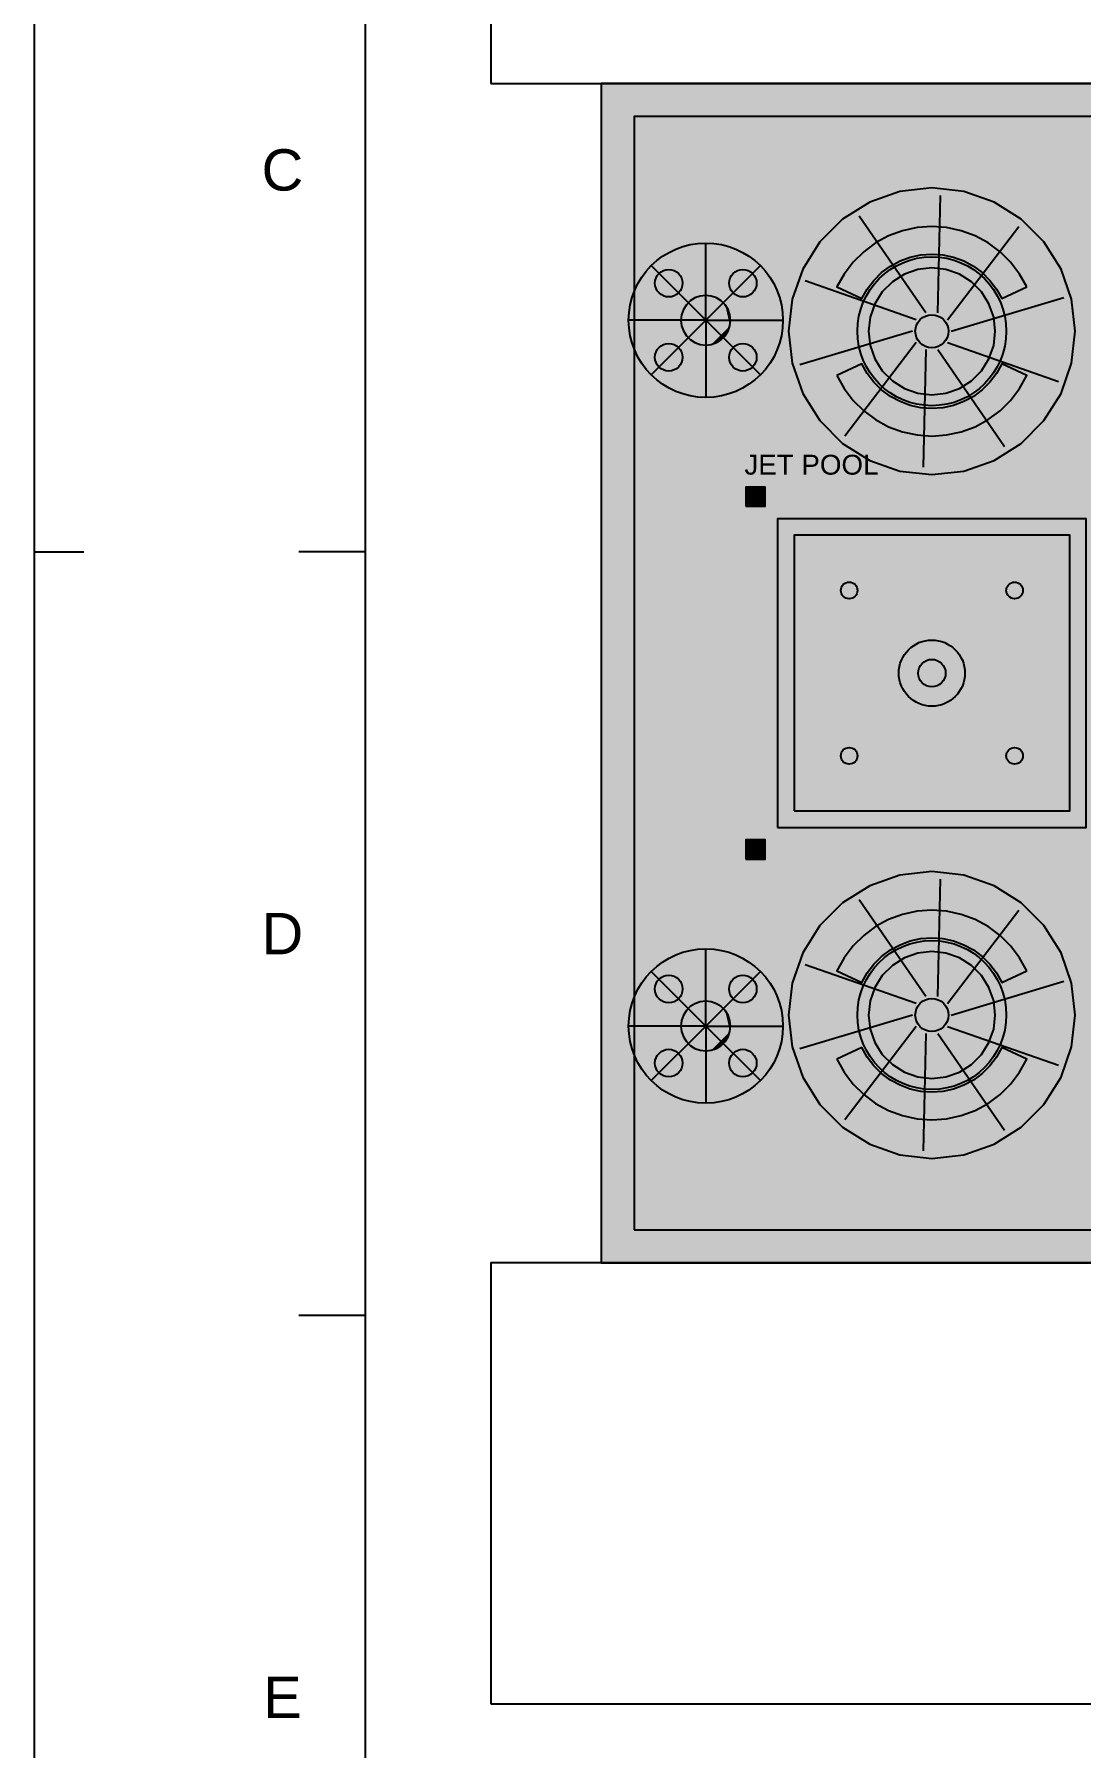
# Model space of a CAD drawing. Header units: metres. Extents: x 0 to 3661, y -5 to 371.
# Drawn here: x 3113 to 3131.98, y 22.86 to 53.93 of the extents above; entities that cross this region are included whole.
import ezdxf

# ---------------------------------------------------------------- set-up
doc = ezdxf.new("R2010")
doc.units = ezdxf.units.M
doc.header["$MEASUREMENT"] = 0
for name, color, linetype in [('A3_FRAME', 7, 'Continuous'), ('A3_SHEET', 7, 'Continuous'), ('EDGE', 7, 'Continuous'), ('L-FLOWERS', 6, 'Continuous'), ('L-FLOWERS-FILL', 241, 'Continuous'), ('L-LIGHTING', 2, 'Continuous'), ('L-LIGHTING-FILL', 40, 'Continuous'), ('L-PAVING', 253, 'Continuous'), ('L-PAVING-FILL', 41, 'Continuous'), ('L-PLANTERS', 42, 'Continuous'), ('L-SEATING', 32, 'Continuous'), ('L-SEATING-FILL', 35, 'Continuous'), ('L-TREES', 96, 'Continuous'), ('L-TREES-FILL', 94, 'Continuous'), ('L-UMBRELLA', 253, 'Continuous'), ('L-WATER', 150, 'Continuous'), ('L-WATER-FILL', 151, 'Continuous'), ('LABEL', 7, 'Continuous'), ('SHOPS', 8, 'Continuous'), ('TB_LABELS', 7, 'Continuous'), ('TB_LINES_THIN', 7, 'Continuous')]:
    doc.layers.add(name, color=color, linetype=linetype)
doc.styles.get("Standard").update_dxf_attribs({"font": 'arial.ttf'})

msp = doc.modelspace()

# ---------------------------------------------------------------- linework, layer by layer
at = {"layer": 'A3_FRAME'}
msp.add_line((3113, 44.55), (3113.9, 44.55), dxfattribs=at)
msp.add_lwpolyline([(3119, 3), (3236, 3), (3236, 86.1), (3119, 86.1)], close=True, dxfattribs=at)
at = {"layer": 'A3_SHEET'}
msp.add_lwpolyline([(3113, 0), (3239, 0), (3239, 89.1), (3113, 89.1)], close=True, dxfattribs=at)
at = {"layer": 'EDGE'}
msp.add_lwpolyline([(3123.279, 31.654), (3193.809, 31.654), (3193.809, 53.044), (3123.279, 53.044)], close=True, dxfattribs=at)
at = {"layer": 'L-FLOWERS'}
for points in [[(3130.429, 48.549), (3130.4, 48.805), (3130.315, 49.048), (3130.178, 49.266), (3129.996, 49.448), (3129.778, 49.585), (3129.535, 49.67), (3129.279, 49.699), (3129.023, 49.67), (3128.78, 49.585), (3128.562, 49.448), (3128.38, 49.266), (3128.243, 49.048), (3128.157, 48.805), (3128.129, 48.549), (3128.157, 48.293), (3128.243, 48.05), (3128.38, 47.832), (3128.562, 47.65), (3128.78, 47.513), (3129.023, 47.428), (3129.279, 47.399), (3129.535, 47.428), (3129.778, 47.513), (3129.996, 47.65), (3130.178, 47.832), (3130.315, 48.05), (3130.4, 48.293)], [(3130.429, 36.149), (3130.4, 36.405), (3130.315, 36.648), (3130.178, 36.866), (3129.996, 37.048), (3129.778, 37.185), (3129.535, 37.27), (3129.279, 37.299), (3129.023, 37.27), (3128.78, 37.185), (3128.562, 37.048), (3128.38, 36.866), (3128.243, 36.648), (3128.157, 36.405), (3128.129, 36.149), (3128.157, 35.893), (3128.243, 35.65), (3128.38, 35.432), (3128.562, 35.25), (3128.78, 35.113), (3129.023, 35.028), (3129.279, 34.999), (3129.535, 35.028), (3129.778, 35.113), (3129.996, 35.25), (3130.178, 35.432), (3130.315, 35.65), (3130.4, 35.893)]]:
    msp.add_lwpolyline(points, close=True, dxfattribs=at)
at = {"layer": 'L-FLOWERS-FILL'}
for points in [[(3130.4, 48.293), (3128.562, 49.448), (3128.38, 49.266)], [(3130.4, 48.293), (3128.78, 49.585), (3128.562, 49.448)], [(3130.4, 48.293), (3129.023, 49.67), (3128.78, 49.585)], [(3130.4, 48.293), (3129.279, 49.699), (3129.023, 49.67)], [(3130.4, 48.293), (3129.535, 49.67), (3129.279, 49.699)], [(3130.4, 48.293), (3129.778, 49.585), (3129.535, 49.67)], [(3130.4, 48.293), (3129.996, 49.448), (3129.778, 49.585)], [(3130.4, 48.293), (3130.178, 49.266), (3129.996, 49.448)], [(3130.4, 48.293), (3128.38, 49.266), (3128.243, 49.048)], [(3130.4, 48.293), (3130.315, 49.048), (3130.178, 49.266)], [(3130.4, 48.293), (3128.157, 48.805), (3128.129, 48.549)], [(3130.4, 48.293), (3128.243, 49.048), (3128.157, 48.805)], [(3130.4, 48.293), (3130.4, 48.805), (3130.315, 49.048)], [(3130.4, 48.293), (3130.429, 48.549), (3130.4, 48.805)], [(3130.4, 48.293), (3128.129, 48.549), (3128.157, 48.293)], [(3130.4, 48.293), (3128.157, 48.293), (3128.243, 48.05)], [(3130.4, 48.293), (3128.243, 48.05), (3128.38, 47.832)], [(3130.4, 48.293), (3128.38, 47.832), (3128.562, 47.65)], [(3130.4, 48.293), (3128.562, 47.65), (3128.78, 47.513)], [(3130.4, 48.293), (3128.78, 47.513), (3129.023, 47.428)], [(3130.4, 48.293), (3129.023, 47.428), (3129.279, 47.399)], [(3130.4, 48.293), (3129.279, 47.399), (3129.535, 47.428)], [(3130.4, 48.293), (3129.535, 47.428), (3129.778, 47.513)], [(3130.4, 48.293), (3129.778, 47.513), (3129.996, 47.65)], [(3130.4, 48.293), (3129.996, 47.65), (3130.178, 47.832)], [(3130.178, 47.832), (3130.315, 48.05), (3130.4, 48.293)], [(3130.4, 35.893), (3129.279, 37.299), (3129.023, 37.27)], [(3130.4, 35.893), (3129.535, 37.27), (3129.279, 37.299)], [(3130.4, 35.893), (3128.562, 37.048), (3128.38, 36.866)], [(3130.4, 35.893), (3128.78, 37.185), (3128.562, 37.048)], [(3130.4, 35.893), (3129.023, 37.27), (3128.78, 37.185)], [(3130.4, 35.893), (3129.778, 37.185), (3129.535, 37.27)], [(3130.4, 35.893), (3129.996, 37.048), (3129.778, 37.185)], [(3130.4, 35.893), (3130.178, 36.866), (3129.996, 37.048)], [(3130.4, 35.893), (3128.38, 36.866), (3128.243, 36.648)], [(3130.4, 35.893), (3130.315, 36.648), (3130.178, 36.866)], [(3130.4, 35.893), (3128.157, 36.405), (3128.129, 36.149)], [(3130.4, 35.893), (3128.243, 36.648), (3128.157, 36.405)], [(3130.4, 35.893), (3130.4, 36.405), (3130.315, 36.648)], [(3130.4, 35.893), (3130.429, 36.149), (3130.4, 36.405)], [(3130.4, 35.893), (3128.129, 36.149), (3128.157, 35.893)], [(3130.4, 35.893), (3128.157, 35.893), (3128.243, 35.65)], [(3130.4, 35.893), (3128.243, 35.65), (3128.38, 35.432)], [(3130.4, 35.893), (3128.38, 35.432), (3128.562, 35.25)], [(3130.4, 35.893), (3128.562, 35.25), (3128.78, 35.113)], [(3130.4, 35.893), (3128.78, 35.113), (3129.023, 35.028)], [(3130.4, 35.893), (3129.023, 35.028), (3129.279, 34.999)], [(3130.4, 35.893), (3129.279, 34.999), (3129.535, 35.028)], [(3130.4, 35.893), (3129.535, 35.028), (3129.778, 35.113)], [(3130.4, 35.893), (3129.778, 35.113), (3129.996, 35.25)], [(3130.4, 35.893), (3129.996, 35.25), (3130.178, 35.432)], [(3130.178, 35.432), (3130.315, 35.65), (3130.4, 35.893)]]:
    msp.add_solid(points, dxfattribs=at)
at = {"layer": 'L-LIGHTING'}
for points in [[(3125.904, 45.374), (3126.254, 45.374), (3126.254, 45.724), (3125.904, 45.724)], [(3125.904, 38.974), (3126.254, 38.974), (3126.254, 39.324), (3125.904, 39.324)]]:
    msp.add_lwpolyline(points, close=True, dxfattribs=at)
at = {"layer": 'L-LIGHTING-FILL'}
for points in [[(3125.904, 45.724), (3125.904, 45.374), (3126.254, 45.374)], [(3126.254, 45.374), (3126.254, 45.724), (3125.904, 45.724)], [(3125.904, 39.324), (3125.904, 38.974), (3126.254, 38.974)], [(3126.254, 38.974), (3126.254, 39.324), (3125.904, 39.324)]]:
    msp.add_solid(points, dxfattribs=at)
at = {"layer": 'L-PAVING'}
for points in [[(3123.279, 31.654), (3193.809, 31.654), (3193.809, 53.044), (3123.279, 53.044)], [(3123.879, 32.254), (3193.209, 32.254), (3193.209, 52.444), (3123.879, 52.444)]]:
    msp.add_lwpolyline(points, close=True, dxfattribs=at)
at = {"layer": 'L-PAVING-FILL'}
for points in [[(3123.279, 53.044), (3123.279, 31.654), (3193.809, 31.654)], [(3193.809, 31.654), (3193.809, 53.044), (3123.279, 53.044)]]:
    msp.add_solid(points, dxfattribs=at)
at = {"layer": 'L-PLANTERS'}
for centre in [(3129.279, 48.549), (3129.279, 36.149)]:
    msp.add_circle(centre, 1.35, dxfattribs=at)
at = {"layer": 'L-SEATING'}
for points in [[(3131.001, 49.352), (3130.87, 49.587), (3130.707, 49.802), (3130.516, 49.991), (3130.3, 50.151), (3130.063, 50.28), (3129.81, 50.373), (3129.547, 50.43), (3129.279, 50.449), (3129.01, 50.43), (3128.747, 50.373), (3128.495, 50.28), (3128.258, 50.151), (3128.042, 49.991), (3127.85, 49.802), (3127.688, 49.587), (3127.557, 49.352), (3128.01, 49.141), (3128.106, 49.314), (3128.226, 49.472), (3128.367, 49.612), (3128.526, 49.73), (3128.701, 49.824), (3128.887, 49.893), (3129.081, 49.935), (3129.279, 49.949), (3129.477, 49.935), (3129.671, 49.893), (3129.856, 49.824), (3130.031, 49.73), (3130.19, 49.612), (3130.331, 49.472), (3130.451, 49.314), (3130.548, 49.141)], [(3125.629, 48.749), (3125.617, 48.849), (3125.584, 48.944), (3125.53, 49.03), (3125.459, 49.101), (3125.374, 49.154), (3125.279, 49.188), (3125.179, 49.199), (3125.079, 49.188), (3124.983, 49.154), (3124.898, 49.101), (3124.827, 49.03), (3124.773, 48.944), (3124.74, 48.849), (3124.729, 48.749), (3124.74, 48.649), (3124.773, 48.554), (3124.827, 48.468), (3124.898, 48.397), (3124.983, 48.344), (3125.079, 48.31), (3125.179, 48.299), (3125.279, 48.31), (3125.374, 48.344), (3125.459, 48.397), (3125.53, 48.468), (3125.584, 48.554), (3125.617, 48.649)], [(3127.557, 47.746), (3127.688, 47.511), (3127.85, 47.296), (3128.042, 47.107), (3128.258, 46.947), (3128.495, 46.818), (3128.747, 46.725), (3129.01, 46.668), (3129.279, 46.649), (3129.547, 46.668), (3129.81, 46.725), (3130.063, 46.818), (3130.3, 46.947), (3130.516, 47.107), (3130.707, 47.296), (3130.87, 47.511), (3131.001, 47.746), (3130.548, 47.957), (3130.451, 47.784), (3130.331, 47.626), (3130.19, 47.486), (3130.031, 47.368), (3129.856, 47.274), (3129.671, 47.205), (3129.477, 47.163), (3129.279, 47.149), (3129.081, 47.163), (3128.887, 47.205), (3128.701, 47.274), (3128.526, 47.368), (3128.367, 47.486), (3128.226, 47.626), (3128.106, 47.784), (3128.01, 47.957)], [(3131.001, 36.952), (3130.87, 37.187), (3130.707, 37.402), (3130.516, 37.591), (3130.3, 37.751), (3130.063, 37.88), (3129.81, 37.973), (3129.547, 38.03), (3129.279, 38.049), (3129.01, 38.03), (3128.747, 37.973), (3128.495, 37.88), (3128.258, 37.751), (3128.042, 37.591), (3127.85, 37.402), (3127.688, 37.187), (3127.557, 36.952), (3128.01, 36.741), (3128.106, 36.914), (3128.226, 37.072), (3128.367, 37.212), (3128.526, 37.33), (3128.701, 37.424), (3128.887, 37.493), (3129.081, 37.535), (3129.279, 37.549), (3129.477, 37.535), (3129.671, 37.493), (3129.856, 37.424), (3130.031, 37.33), (3130.19, 37.212), (3130.331, 37.072), (3130.451, 36.914), (3130.548, 36.741)], [(3125.629, 35.949), (3125.617, 36.049), (3125.584, 36.144), (3125.53, 36.23), (3125.459, 36.301), (3125.374, 36.354), (3125.279, 36.388), (3125.179, 36.399), (3125.079, 36.388), (3124.983, 36.354), (3124.898, 36.301), (3124.827, 36.23), (3124.773, 36.144), (3124.74, 36.049), (3124.729, 35.949), (3124.74, 35.849), (3124.773, 35.754), (3124.827, 35.668), (3124.898, 35.597), (3124.983, 35.544), (3125.079, 35.51), (3125.179, 35.499), (3125.279, 35.51), (3125.374, 35.544), (3125.459, 35.597), (3125.53, 35.668), (3125.584, 35.754), (3125.617, 35.849)], [(3127.557, 35.346), (3127.688, 35.111), (3127.85, 34.896), (3128.042, 34.707), (3128.258, 34.547), (3128.495, 34.418), (3128.747, 34.325), (3129.01, 34.268), (3129.279, 34.249), (3129.547, 34.268), (3129.81, 34.325), (3130.063, 34.418), (3130.3, 34.547), (3130.516, 34.707), (3130.707, 34.896), (3130.87, 35.111), (3131.001, 35.346), (3130.548, 35.557), (3130.451, 35.384), (3130.331, 35.226), (3130.19, 35.086), (3130.031, 34.968), (3129.856, 34.874), (3129.671, 34.805), (3129.477, 34.763), (3129.279, 34.749), (3129.081, 34.763), (3128.887, 34.805), (3128.701, 34.874), (3128.526, 34.968), (3128.367, 35.086), (3128.226, 35.226), (3128.106, 35.384), (3128.01, 35.557)]]:
    msp.add_lwpolyline(points, close=True, dxfattribs=at)
for centre in [(3124.507, 49.421), (3125.851, 49.421), (3124.507, 48.077), (3125.851, 48.077), (3124.507, 36.621), (3125.851, 36.621), (3124.507, 35.277), (3125.851, 35.277)]:
    msp.add_circle(centre, 0.25, dxfattribs=at)
at = {"layer": 'L-SEATING-FILL'}
for points in [[(3130.063, 50.28), (3128.747, 50.373), (3128.495, 50.28)], [(3130.063, 50.28), (3129.01, 50.43), (3128.747, 50.373)], [(3130.063, 50.28), (3129.279, 50.449), (3129.01, 50.43)], [(3130.063, 50.28), (3129.547, 50.43), (3129.279, 50.449)], [(3130.063, 50.28), (3129.81, 50.373), (3129.547, 50.43)], [(3130.063, 50.28), (3127.85, 49.802), (3127.688, 49.587)], [(3130.063, 50.28), (3127.688, 49.587), (3128.887, 49.893)], [(3130.063, 50.28), (3128.042, 49.991), (3127.85, 49.802)], [(3130.063, 50.28), (3128.258, 50.151), (3128.042, 49.991)], [(3130.063, 50.28), (3128.495, 50.28), (3128.258, 50.151)], [(3130.063, 50.28), (3128.887, 49.893), (3129.081, 49.935)], [(3130.063, 50.28), (3129.081, 49.935), (3129.279, 49.949)], [(3130.063, 50.28), (3129.279, 49.949), (3129.477, 49.935)], [(3130.063, 50.28), (3129.477, 49.935), (3129.671, 49.893)], [(3130.063, 50.28), (3129.671, 49.893), (3129.856, 49.824)], [(3130.063, 50.28), (3129.856, 49.824), (3130.031, 49.73)], [(3130.063, 50.28), (3130.031, 49.73), (3130.19, 49.612)], [(3130.548, 49.141), (3130.3, 50.151), (3130.063, 50.28)], [(3130.063, 50.28), (3130.19, 49.612), (3130.331, 49.472)], [(3130.063, 50.28), (3130.331, 49.472), (3130.451, 49.314)], [(3130.063, 50.28), (3130.451, 49.314), (3130.548, 49.141)], [(3130.548, 49.141), (3130.516, 49.991), (3130.3, 50.151)], [(3127.688, 49.587), (3128.701, 49.824), (3128.887, 49.893)], [(3127.688, 49.587), (3128.526, 49.73), (3128.701, 49.824)], [(3127.688, 49.587), (3128.367, 49.612), (3128.526, 49.73)], [(3130.548, 49.141), (3130.707, 49.802), (3130.516, 49.991)], [(3130.548, 49.141), (3130.87, 49.587), (3130.707, 49.802)], [(3127.688, 49.587), (3127.557, 49.352), (3128.01, 49.141)], [(3127.688, 49.587), (3128.226, 49.472), (3128.367, 49.612)], [(3127.688, 49.587), (3128.01, 49.141), (3128.106, 49.314)], [(3127.688, 49.587), (3128.106, 49.314), (3128.226, 49.472)], [(3130.548, 49.141), (3131.001, 49.352), (3130.87, 49.587)], [(3125.617, 48.649), (3124.898, 49.101), (3124.827, 49.03)], [(3125.617, 48.649), (3124.983, 49.154), (3124.898, 49.101)], [(3125.617, 48.649), (3125.079, 49.188), (3124.983, 49.154)], [(3125.617, 48.649), (3125.179, 49.199), (3125.079, 49.188)], [(3125.617, 48.649), (3125.279, 49.188), (3125.179, 49.199)], [(3125.617, 48.649), (3125.374, 49.154), (3125.279, 49.188)], [(3125.617, 48.649), (3125.459, 49.101), (3125.374, 49.154)], [(3125.617, 48.649), (3125.53, 49.03), (3125.459, 49.101)], [(3125.617, 48.649), (3124.74, 48.849), (3124.729, 48.749)], [(3125.617, 48.649), (3124.773, 48.944), (3124.74, 48.849)], [(3125.617, 48.649), (3124.827, 49.03), (3124.773, 48.944)], [(3125.617, 48.649), (3125.584, 48.944), (3125.53, 49.03)], [(3125.617, 48.649), (3125.617, 48.849), (3125.584, 48.944)], [(3125.617, 48.649), (3125.629, 48.749), (3125.617, 48.849)], [(3125.617, 48.649), (3124.729, 48.749), (3124.74, 48.649)], [(3125.617, 48.649), (3124.74, 48.649), (3124.773, 48.554)], [(3125.617, 48.649), (3124.773, 48.554), (3124.827, 48.468)], [(3125.617, 48.649), (3124.827, 48.468), (3124.898, 48.397)], [(3125.617, 48.649), (3124.898, 48.397), (3124.983, 48.344)], [(3125.617, 48.649), (3124.983, 48.344), (3125.079, 48.31)], [(3125.617, 48.649), (3125.079, 48.31), (3125.179, 48.299)], [(3125.617, 48.649), (3125.179, 48.299), (3125.279, 48.31)], [(3125.617, 48.649), (3125.279, 48.31), (3125.374, 48.344)], [(3125.617, 48.649), (3125.374, 48.344), (3125.459, 48.397)], [(3125.617, 48.649), (3125.459, 48.397), (3125.53, 48.468)], [(3125.53, 48.468), (3125.584, 48.554), (3125.617, 48.649)], [(3128.01, 47.957), (3127.557, 47.746), (3127.688, 47.511)], [(3128.01, 47.957), (3127.688, 47.511), (3127.85, 47.296)], [(3128.01, 47.957), (3127.85, 47.296), (3128.042, 47.107)], [(3128.01, 47.957), (3128.042, 47.107), (3128.258, 46.947)], [(3128.01, 47.957), (3128.258, 46.947), (3128.495, 46.818)], [(3128.495, 46.818), (3128.106, 47.784), (3128.01, 47.957)], [(3130.87, 47.511), (3130.548, 47.957), (3130.451, 47.784)], [(3130.87, 47.511), (3131.001, 47.746), (3130.548, 47.957)], [(3128.495, 46.818), (3128.226, 47.626), (3128.106, 47.784)], [(3128.495, 46.818), (3128.367, 47.486), (3128.226, 47.626)], [(3130.87, 47.511), (3130.331, 47.626), (3130.19, 47.486)], [(3130.87, 47.511), (3130.451, 47.784), (3130.331, 47.626)], [(3128.495, 46.818), (3128.526, 47.368), (3128.367, 47.486)], [(3128.495, 46.818), (3130.707, 47.296), (3130.87, 47.511)], [(3128.495, 46.818), (3130.87, 47.511), (3129.671, 47.205)], [(3128.495, 46.818), (3128.701, 47.274), (3128.526, 47.368)], [(3128.495, 46.818), (3130.516, 47.107), (3130.707, 47.296)], [(3128.495, 46.818), (3128.887, 47.205), (3128.701, 47.274)], [(3130.87, 47.511), (3129.856, 47.274), (3129.671, 47.205)], [(3130.87, 47.511), (3130.031, 47.368), (3129.856, 47.274)], [(3130.87, 47.511), (3130.19, 47.486), (3130.031, 47.368)], [(3128.495, 46.818), (3129.671, 47.205), (3129.477, 47.163)], [(3128.495, 46.818), (3129.081, 47.163), (3128.887, 47.205)], [(3128.495, 46.818), (3129.477, 47.163), (3129.279, 47.149)], [(3128.495, 46.818), (3129.279, 47.149), (3129.081, 47.163)], [(3128.495, 46.818), (3130.3, 46.947), (3130.516, 47.107)], [(3128.495, 46.818), (3130.063, 46.818), (3130.3, 46.947)], [(3128.495, 46.818), (3128.747, 46.725), (3129.01, 46.668)], [(3128.495, 46.818), (3129.01, 46.668), (3129.279, 46.649)], [(3128.495, 46.818), (3129.279, 46.649), (3129.547, 46.668)], [(3128.495, 46.818), (3129.547, 46.668), (3129.81, 46.725)], [(3128.495, 46.818), (3129.81, 46.725), (3130.063, 46.818)], [(3130.063, 37.88), (3128.747, 37.973), (3128.495, 37.88)], [(3130.063, 37.88), (3129.01, 38.03), (3128.747, 37.973)], [(3130.063, 37.88), (3129.279, 38.049), (3129.01, 38.03)], [(3130.063, 37.88), (3129.547, 38.03), (3129.279, 38.049)], [(3130.063, 37.88), (3129.81, 37.973), (3129.547, 38.03)], [(3130.063, 37.88), (3127.85, 37.402), (3127.688, 37.187)], [(3130.063, 37.88), (3127.688, 37.187), (3128.887, 37.493)], [(3130.063, 37.88), (3128.042, 37.591), (3127.85, 37.402)], [(3130.063, 37.88), (3128.258, 37.751), (3128.042, 37.591)], [(3130.063, 37.88), (3128.495, 37.88), (3128.258, 37.751)], [(3130.063, 37.88), (3128.887, 37.493), (3129.081, 37.535)], [(3130.063, 37.88), (3129.081, 37.535), (3129.279, 37.549)], [(3130.063, 37.88), (3129.279, 37.549), (3129.477, 37.535)], [(3130.063, 37.88), (3129.477, 37.535), (3129.671, 37.493)], [(3130.063, 37.88), (3129.671, 37.493), (3129.856, 37.424)], [(3130.063, 37.88), (3129.856, 37.424), (3130.031, 37.33)], [(3130.063, 37.88), (3130.031, 37.33), (3130.19, 37.212)], [(3130.548, 36.741), (3130.3, 37.751), (3130.063, 37.88)], [(3130.063, 37.88), (3130.19, 37.212), (3130.331, 37.072)], [(3130.063, 37.88), (3130.331, 37.072), (3130.451, 36.914)], [(3130.063, 37.88), (3130.451, 36.914), (3130.548, 36.741)], [(3130.548, 36.741), (3130.516, 37.591), (3130.3, 37.751)], [(3127.688, 37.187), (3128.701, 37.424), (3128.887, 37.493)], [(3127.688, 37.187), (3128.526, 37.33), (3128.701, 37.424)], [(3127.688, 37.187), (3128.367, 37.212), (3128.526, 37.33)], [(3130.548, 36.741), (3130.707, 37.402), (3130.516, 37.591)], [(3130.548, 36.741), (3130.87, 37.187), (3130.707, 37.402)], [(3127.688, 37.187), (3127.557, 36.952), (3128.01, 36.741)], [(3127.688, 37.187), (3128.226, 37.072), (3128.367, 37.212)], [(3127.688, 37.187), (3128.01, 36.741), (3128.106, 36.914)], [(3127.688, 37.187), (3128.106, 36.914), (3128.226, 37.072)], [(3130.548, 36.741), (3131.001, 36.952), (3130.87, 37.187)], [(3125.617, 35.849), (3125.079, 36.388), (3124.983, 36.354)], [(3125.617, 35.849), (3125.179, 36.399), (3125.079, 36.388)], [(3125.617, 35.849), (3125.279, 36.388), (3125.179, 36.399)], [(3125.617, 35.849), (3125.374, 36.354), (3125.279, 36.388)], [(3125.617, 35.849), (3124.74, 36.049), (3124.729, 35.949)], [(3125.617, 35.849), (3124.773, 36.144), (3124.74, 36.049)], [(3125.617, 35.849), (3124.827, 36.23), (3124.773, 36.144)], [(3125.617, 35.849), (3124.898, 36.301), (3124.827, 36.23)], [(3125.617, 35.849), (3124.983, 36.354), (3124.898, 36.301)], [(3125.617, 35.849), (3125.459, 36.301), (3125.374, 36.354)], [(3125.617, 35.849), (3125.53, 36.23), (3125.459, 36.301)], [(3125.617, 35.849), (3125.584, 36.144), (3125.53, 36.23)], [(3125.617, 35.849), (3125.617, 36.049), (3125.584, 36.144)], [(3125.617, 35.849), (3125.629, 35.949), (3125.617, 36.049)], [(3125.617, 35.849), (3124.729, 35.949), (3124.74, 35.849)], [(3125.617, 35.849), (3124.74, 35.849), (3124.773, 35.754)], [(3125.617, 35.849), (3124.773, 35.754), (3124.827, 35.668)], [(3125.617, 35.849), (3124.827, 35.668), (3124.898, 35.597)], [(3125.617, 35.849), (3124.898, 35.597), (3124.983, 35.544)], [(3125.617, 35.849), (3124.983, 35.544), (3125.079, 35.51)], [(3125.617, 35.849), (3125.079, 35.51), (3125.179, 35.499)], [(3125.617, 35.849), (3125.179, 35.499), (3125.279, 35.51)], [(3125.617, 35.849), (3125.279, 35.51), (3125.374, 35.544)], [(3125.617, 35.849), (3125.374, 35.544), (3125.459, 35.597)], [(3125.617, 35.849), (3125.459, 35.597), (3125.53, 35.668)], [(3125.53, 35.668), (3125.584, 35.754), (3125.617, 35.849)], [(3128.01, 35.557), (3127.557, 35.346), (3127.688, 35.111)], [(3128.01, 35.557), (3127.688, 35.111), (3127.85, 34.896)], [(3128.01, 35.557), (3127.85, 34.896), (3128.042, 34.707)], [(3128.01, 35.557), (3128.042, 34.707), (3128.258, 34.547)], [(3128.01, 35.557), (3128.258, 34.547), (3128.495, 34.418)], [(3128.495, 34.418), (3128.106, 35.384), (3128.01, 35.557)], [(3130.87, 35.111), (3130.548, 35.557), (3130.451, 35.384)], [(3130.87, 35.111), (3131.001, 35.346), (3130.548, 35.557)], [(3128.495, 34.418), (3128.226, 35.226), (3128.106, 35.384)], [(3128.495, 34.418), (3128.367, 35.086), (3128.226, 35.226)], [(3130.87, 35.111), (3130.331, 35.226), (3130.19, 35.086)], [(3130.87, 35.111), (3130.451, 35.384), (3130.331, 35.226)], [(3128.495, 34.418), (3128.526, 34.968), (3128.367, 35.086)], [(3128.495, 34.418), (3130.707, 34.896), (3130.87, 35.111)], [(3128.495, 34.418), (3130.87, 35.111), (3129.671, 34.805)], [(3128.495, 34.418), (3128.701, 34.874), (3128.526, 34.968)], [(3128.495, 34.418), (3130.516, 34.707), (3130.707, 34.896)], [(3128.495, 34.418), (3128.887, 34.805), (3128.701, 34.874)], [(3128.495, 34.418), (3129.671, 34.805), (3129.477, 34.763)], [(3128.495, 34.418), (3129.081, 34.763), (3128.887, 34.805)], [(3130.87, 35.111), (3129.856, 34.874), (3129.671, 34.805)], [(3130.87, 35.111), (3130.031, 34.968), (3129.856, 34.874)], [(3130.87, 35.111), (3130.19, 35.086), (3130.031, 34.968)], [(3128.495, 34.418), (3129.477, 34.763), (3129.279, 34.749)], [(3128.495, 34.418), (3129.279, 34.749), (3129.081, 34.763)], [(3128.495, 34.418), (3130.3, 34.547), (3130.516, 34.707)], [(3128.495, 34.418), (3130.063, 34.418), (3130.3, 34.547)], [(3128.495, 34.418), (3128.747, 34.325), (3129.01, 34.268)], [(3128.495, 34.418), (3129.01, 34.268), (3129.279, 34.249)], [(3128.495, 34.418), (3129.279, 34.249), (3129.547, 34.268)], [(3128.495, 34.418), (3129.547, 34.268), (3129.81, 34.325)], [(3128.495, 34.418), (3129.81, 34.325), (3130.063, 34.418)]]:
    msp.add_solid(points, dxfattribs=at)
at = {"layer": 'L-TREES'}
for p, q in [((3129.387, 48.882), (3129.437, 51.014)), ((3129.171, 48.882), (3127.958, 50.636)), ((3129.562, 48.755), (3130.856, 50.45)), ((3128.995, 48.755), (3126.983, 49.461)), ((3129.629, 48.549), (3131.672, 49.16)), ((3128.929, 48.549), (3126.885, 47.938)), ((3128.995, 48.343), (3127.702, 46.648)), ((3129.171, 48.216), (3129.12, 46.084)), ((3129.387, 48.216), (3130.599, 46.462)), ((3129.562, 48.343), (3131.574, 47.637)), ((3129.387, 36.482), (3129.437, 38.614)), ((3129.171, 36.482), (3127.958, 38.236)), ((3129.562, 36.355), (3130.856, 38.05)), ((3128.995, 36.355), (3126.983, 37.061)), ((3129.629, 36.149), (3131.672, 36.76)), ((3128.929, 36.149), (3126.885, 35.538)), ((3128.995, 35.943), (3127.702, 34.248)), ((3129.171, 35.816), (3129.12, 33.684)), ((3129.387, 35.816), (3130.599, 34.062)), ((3129.562, 35.943), (3131.574, 35.237))]:
    msp.add_line(p, q, dxfattribs=at)
for points in [[(3131.879, 48.549), (3131.814, 49.128), (3131.621, 49.677), (3131.311, 50.17), (3130.9, 50.582), (3130.407, 50.892), (3129.857, 51.084), (3129.279, 51.149), (3128.7, 51.084), (3128.151, 50.892), (3127.658, 50.582), (3127.246, 50.17), (3126.936, 49.677), (3126.744, 49.128), (3126.679, 48.549), (3126.744, 47.97), (3126.936, 47.421), (3127.246, 46.928), (3127.658, 46.516), (3128.151, 46.206), (3128.7, 46.014), (3129.279, 45.949), (3129.857, 46.014), (3130.407, 46.206), (3130.9, 46.516), (3131.311, 46.928), (3131.621, 47.421), (3131.814, 47.97)], [(3131.879, 36.149), (3131.814, 36.728), (3131.621, 37.277), (3131.311, 37.77), (3130.9, 38.182), (3130.407, 38.492), (3129.857, 38.684), (3129.279, 38.749), (3128.7, 38.684), (3128.151, 38.492), (3127.658, 38.182), (3127.246, 37.77), (3126.936, 37.277), (3126.744, 36.728), (3126.679, 36.149), (3126.744, 35.57), (3126.936, 35.021), (3127.246, 34.528), (3127.658, 34.116), (3128.151, 33.806), (3128.7, 33.614), (3129.279, 33.549), (3129.857, 33.614), (3130.407, 33.806), (3130.9, 34.116), (3131.311, 34.528), (3131.621, 35.021), (3131.814, 35.57)]]:
    msp.add_lwpolyline(points, close=True, dxfattribs=at)
for centre in [(3129.279, 48.549), (3129.279, 36.149)]:
    msp.add_circle(centre, 0.3, dxfattribs=at)
at = {"layer": 'L-TREES-FILL'}
for points in [[(3131.814, 47.97), (3128.7, 51.084), (3128.151, 50.892)], [(3131.814, 47.97), (3129.279, 51.149), (3128.7, 51.084)], [(3131.814, 47.97), (3129.857, 51.084), (3129.279, 51.149)], [(3131.814, 47.97), (3130.407, 50.892), (3129.857, 51.084)], [(3131.814, 47.97), (3128.151, 50.892), (3127.658, 50.582)], [(3131.814, 47.97), (3130.9, 50.582), (3130.407, 50.892)], [(3131.814, 47.97), (3127.658, 50.582), (3127.246, 50.17)], [(3131.814, 47.97), (3131.311, 50.17), (3130.9, 50.582)], [(3131.814, 47.97), (3127.246, 50.17), (3126.936, 49.677)], [(3131.814, 47.97), (3131.621, 49.677), (3131.311, 50.17)], [(3131.814, 47.97), (3126.936, 49.677), (3126.744, 49.128)], [(3131.814, 47.97), (3131.814, 49.128), (3131.621, 49.677)], [(3131.814, 47.97), (3126.744, 49.128), (3126.679, 48.549)], [(3131.814, 47.97), (3131.879, 48.549), (3131.814, 49.128)], [(3131.814, 47.97), (3126.679, 48.549), (3126.744, 47.97)], [(3131.814, 47.97), (3126.744, 47.97), (3126.936, 47.421)], [(3131.814, 47.97), (3126.936, 47.421), (3127.246, 46.928)], [(3131.814, 47.97), (3127.246, 46.928), (3127.658, 46.516)], [(3131.814, 47.97), (3127.658, 46.516), (3128.151, 46.206)], [(3131.814, 47.97), (3128.151, 46.206), (3128.7, 46.014)], [(3131.814, 47.97), (3128.7, 46.014), (3129.279, 45.949)], [(3131.814, 47.97), (3129.279, 45.949), (3129.857, 46.014)], [(3131.814, 47.97), (3129.857, 46.014), (3130.407, 46.206)], [(3131.814, 47.97), (3130.407, 46.206), (3130.9, 46.516)], [(3131.814, 47.97), (3130.9, 46.516), (3131.311, 46.928)], [(3131.311, 46.928), (3131.621, 47.421), (3131.814, 47.97)], [(3131.814, 35.57), (3128.7, 38.684), (3128.151, 38.492)], [(3131.814, 35.57), (3129.279, 38.749), (3128.7, 38.684)], [(3131.814, 35.57), (3129.857, 38.684), (3129.279, 38.749)], [(3131.814, 35.57), (3130.407, 38.492), (3129.857, 38.684)], [(3131.814, 35.57), (3128.151, 38.492), (3127.658, 38.182)], [(3131.814, 35.57), (3130.9, 38.182), (3130.407, 38.492)], [(3131.814, 35.57), (3127.658, 38.182), (3127.246, 37.77)], [(3131.814, 35.57), (3131.311, 37.77), (3130.9, 38.182)], [(3131.814, 35.57), (3127.246, 37.77), (3126.936, 37.277)], [(3131.814, 35.57), (3131.621, 37.277), (3131.311, 37.77)], [(3131.814, 35.57), (3126.936, 37.277), (3126.744, 36.728)], [(3131.814, 35.57), (3131.814, 36.728), (3131.621, 37.277)], [(3131.814, 35.57), (3126.744, 36.728), (3126.679, 36.149)], [(3131.814, 35.57), (3131.879, 36.149), (3131.814, 36.728)], [(3131.814, 35.57), (3126.679, 36.149), (3126.744, 35.57)], [(3131.814, 35.57), (3126.744, 35.57), (3126.936, 35.021)], [(3131.814, 35.57), (3126.936, 35.021), (3127.246, 34.528)], [(3131.814, 35.57), (3127.246, 34.528), (3127.658, 34.116)], [(3131.814, 35.57), (3127.658, 34.116), (3128.151, 33.806)], [(3131.814, 35.57), (3128.151, 33.806), (3128.7, 33.614)], [(3131.814, 35.57), (3128.7, 33.614), (3129.279, 33.549)], [(3131.814, 35.57), (3129.279, 33.549), (3129.857, 33.614)], [(3131.814, 35.57), (3129.857, 33.614), (3130.407, 33.806)], [(3131.814, 35.57), (3130.407, 33.806), (3130.9, 34.116)], [(3131.814, 35.57), (3130.9, 34.116), (3131.311, 34.528)], [(3131.311, 34.528), (3131.621, 35.021), (3131.814, 35.57)]]:
    msp.add_solid(points, dxfattribs=at)
at = {"layer": 'L-UMBRELLA'}
for p, q in [((3125.179, 48.749), (3125.179, 50.149)), ((3125.179, 48.749), (3124.189, 49.739)), ((3125.179, 48.749), (3126.169, 49.739)), ((3125.179, 48.749), (3123.779, 48.749)), ((3125.179, 48.749), (3124.189, 47.759)), ((3125.179, 48.749), (3126.579, 48.749)), ((3125.179, 48.749), (3125.179, 47.349)), ((3125.179, 48.749), (3126.169, 47.759)), ((3125.179, 35.949), (3125.179, 37.349)), ((3125.179, 35.949), (3124.189, 36.939)), ((3125.179, 35.949), (3126.169, 36.939)), ((3125.179, 35.949), (3123.779, 35.949)), ((3125.179, 35.949), (3124.189, 34.959)), ((3125.179, 35.949), (3126.579, 35.949)), ((3125.179, 35.949), (3125.179, 34.549)), ((3125.179, 35.949), (3126.169, 34.959))]:
    msp.add_line(p, q, dxfattribs=at)
for centre in [(3125.179, 48.749), (3125.179, 35.949)]:
    msp.add_circle(centre, 1.4, dxfattribs=at)
at = {"layer": 'L-WATER'}
for points in [[(3126.479, 39.549), (3132.079, 39.549), (3132.079, 45.149), (3126.479, 45.149)], [(3126.779, 39.849), (3131.779, 39.849), (3131.779, 44.849), (3126.779, 44.849)]]:
    msp.add_lwpolyline(points, close=True, dxfattribs=at)
for centre, radius in [((3127.779, 43.849), 0.15), ((3130.779, 43.849), 0.15), ((3129.279, 42.349), 0.6), ((3129.279, 42.349), 0.25), ((3127.779, 40.849), 0.15), ((3130.779, 40.849), 0.15)]:
    msp.add_circle(centre, radius, dxfattribs=at)
at = {"layer": 'L-WATER-FILL'}
for points in [[(3126.779, 44.849), (3126.779, 39.849), (3131.779, 39.849)], [(3131.779, 39.849), (3131.779, 44.849), (3126.779, 44.849)]]:
    msp.add_solid(points, dxfattribs=at)
at = {"layer": 'SHOPS'}
for points in [[(3121.279, 53.044), (3195.779, 53.044), (3195.779, 61.044), (3121.279, 61.044)], [(3121.279, 23.654), (3195.779, 23.654), (3195.779, 31.654), (3121.279, 31.654)]]:
    msp.add_lwpolyline(points, close=True, dxfattribs=at)
at = {"layer": 'TB_LINES_THIN'}
for p, q in [((3119, 44.55), (3117.8, 44.55)), ((3119, 30.7), (3117.8, 30.7))]:
    msp.add_line(p, q, dxfattribs=at)

# ---------------------------------------------------------------- texts
at = {"layer": 'LABEL'}
msp.add_text('JET POOL', height=0.36, dxfattribs=at).set_placement((3125.879, 45.949))
at = {"layer": 'TB_LABELS'}
for s, p in [('C', (3117.122, 51.1)), ('D', (3117.122, 37.25)), ('E', (3117.151, 23.4))]:
    msp.add_text(s, height=0.75, dxfattribs=at).set_placement(p)

doc.saveas('drawing.dxf')
